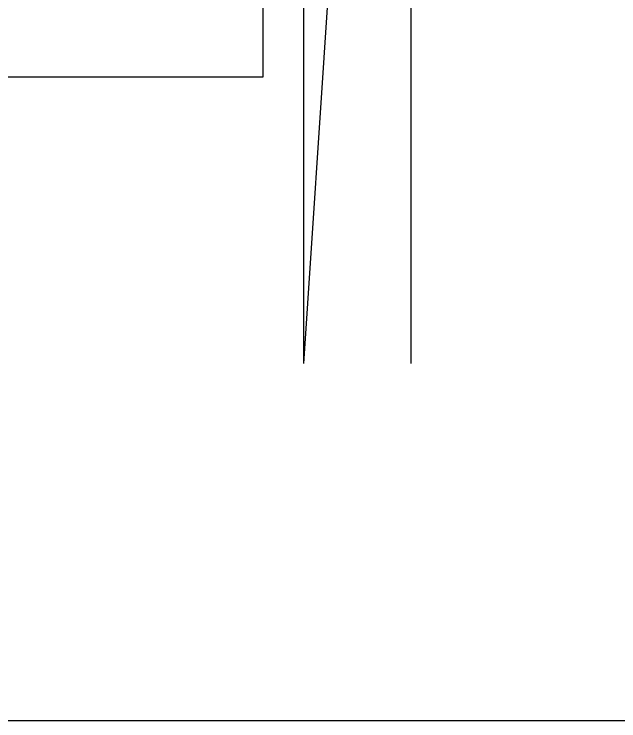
# Model space of a CAD drawing. Header units: millimetres. Extents: x 0 to 356400, y 0 to 68257.
# Drawn here: x 289743 to 292281, y 0 to 2965 of the extents above; entities that cross this region are included whole.
import ezdxf

# ---------------------------------------------------------------- set-up
doc = ezdxf.new("R2010")
doc.units = ezdxf.units.MM
doc.header["$LTSCALE"] = 75
doc.layers.add('8', color=8, linetype='Continuous')
doc.layers.add('Defpoint', color=161, linetype='Continuous', plot=False)
doc.layers.add('G(그리드1)', color=185, linetype='Continuous', plot=False)

# ---------------------------------------------------------------- blocks, each defined once
blk = doc.blocks.new('G$C7369CDF7')
at = {"layer": '8'}
for p, q in [((116630, 85650), (1230, 85650)), ((116630, 11558), (116630, 85650))]:
    blk.add_line(p, q, dxfattribs=at)

msp = doc.modelspace()

# ---------------------------------------------------------------- linework, layer by layer
for p, q in [((290957.6, 8250), (290957.6, 1500)), ((291407.6, 8250), (291407.6, 1500))]:
    msp.add_line(p, q)
at = {"layer": 'Defpoint'}
msp.add_lwpolyline([(311850, 63000), (311850, 0), (267300, 0), (267300, 63000)], close=True, dxfattribs=at)
at = {"layer": 'G(그리드1)'}
msp.add_line((291407.6, 8250), (290957.6, 1500), dxfattribs=at)

# ---------------------------------------------------------------- block references
at = {"xscale": 0.04000000000000001, "yscale": 0.04000000000000001, "zscale": 0.04000000000000001, "rotation": 270}
msp.add_blockref('G$C7369CDF7', (287362.2, 7367.1), dxfattribs=at)

doc.saveas('drawing.dxf')
